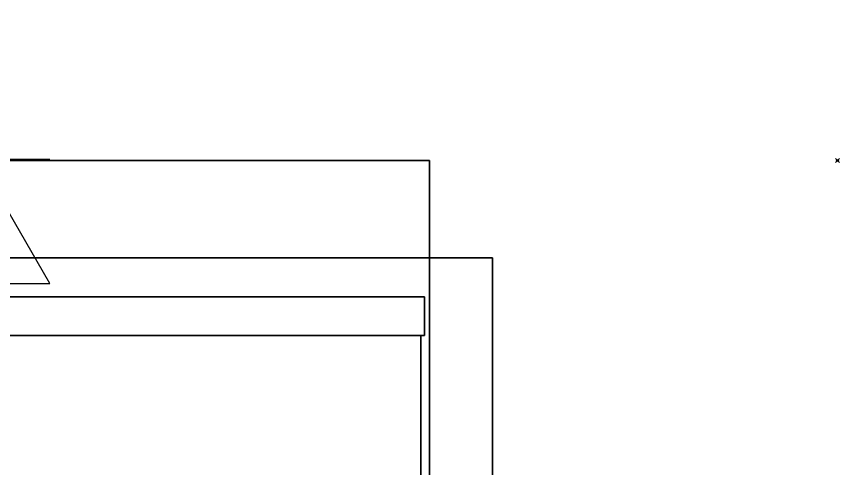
# Model space of a CAD drawing. Extents: x -19 to 904, y -1167 to 74.
# Drawn here: x 462.5 to 886, y -158.4 to 74.1 of the extents above; entities that cross this region are included whole.
import ezdxf

# ---------------------------------------------------------------- set-up
doc = ezdxf.new("R2010")
doc.units = 0
doc.header["$PDMODE"] = 35
for name, color, linetype in [('PQ_200_2D', 1, 'Continuous'), ('PQ_200_3D', 1, 'Continuous'), ('PQ_204_2D', 7, 'Continuous'), ('PQ_CON_STEAM_INT', 7, 'Continuous'), ('PQ_INS_3D', 3, 'Continuous')]:
    doc.layers.add(name, color=color, linetype=linetype)

# ---------------------------------------------------------------- blocks, each defined once
blk = doc.blocks.new('STEAM')
at = {"extrusion": (-1, 0, 0)}
blk.add_lwpolyline([(-0.018, 2.563), (-2.963, -2.537), (2.926, -2.537)], close=True, dxfattribs=at)
at = {"elevation": 0.013}
blk.add_lwpolyline([(0, 2.568), (-2.944, -2.532), (2.944, -2.532)], close=True, dxfattribs=at)
at = {"extrusion": (0, -1, 0), "elevation": -0.018}
blk.add_lwpolyline([(0, 2.563), (-2.944, -2.537), (2.944, -2.537)], close=True, dxfattribs=at)

msp = doc.modelspace()

# ---------------------------------------------------------------- linework, layer by layer
at = {"layer": 'PQ_200_2D'}
for points in [[(210, -50), (210, 0), (675, 0), (675, -50)], [(675, -50), (707.5, -50), (707.5, -520), (885, -640), (885, -820), (0, -820), (0, -640), (177.5, -520), (177.5, -50), (210, -50)]]:
    msp.add_lwpolyline(points, dxfattribs=at)
at = {"layer": 'PQ_200_3D'}
for points in [[(210, -1120), (210, 0), (675, 0), (675, -1120)], [(210, -995, 65), (675, -995, 65), (675, 0, 65), (210, 0, 65)], [(210, 0), (210, 0, 65), (675, 0, 65), (675, 0)], [(675, -1120), (675, 0), (675, 0, 65), (675, -1120, 65)], [(177.5, -520, 1885), (707.5, -520, 1885), (707.5, -50, 1885), (177.5, -50, 1885)], [(177.5, -50, 1625), (177.5, -50, 1885), (707.5, -50, 1885), (707.5, -50, 1625)], [(707.5, -520, 1625), (707.5, -50, 1625), (707.5, -50, 1885), (707.5, -520, 1885)], [(212.5, -90, 65), (212.5, -70, 65), (672.5, -70, 65), (672.5, -90, 65)], [(212.5, -70, 65), (212.5, -70, 1625), (672.5, -70, 1625), (672.5, -70, 65)], [(672.5, -90, 65), (672.5, -70, 65), (672.5, -70, 1625), (672.5, -90, 1625)], [(212.5, -90, 65), (672.5, -90, 65), (672.5, -90, 1625), (212.5, -90, 1625)], [(670.5, -90, 1625), (670.5, -570, 1625), (670.5, -570, 65), (670.5, -90, 65)]]:
    msp.add_3dface(points, dxfattribs=at)
at = {"layer": 'PQ_200_3D', "invisible_edges": 1}
msp.add_3dface([(177.5, -520, 1625), (707.5, -520, 1625), (707.5, -50, 1625), (177.5, -50, 1625)], dxfattribs=at)
at = {"layer": 'PQ_204_2D'}
msp.add_line((210, -50), (675, -50), dxfattribs=at)
at = {"layer": 'PQ_INS_3D'}
msp.add_point((885, 0), dxfattribs=at)

# ---------------------------------------------------------------- block references
at = {"layer": 'PQ_CON_STEAM_INT', "xscale": 25, "yscale": 25, "zscale": 25}
msp.add_blockref('STEAM', (406.1, 0), dxfattribs=at)

doc.saveas('drawing.dxf')
